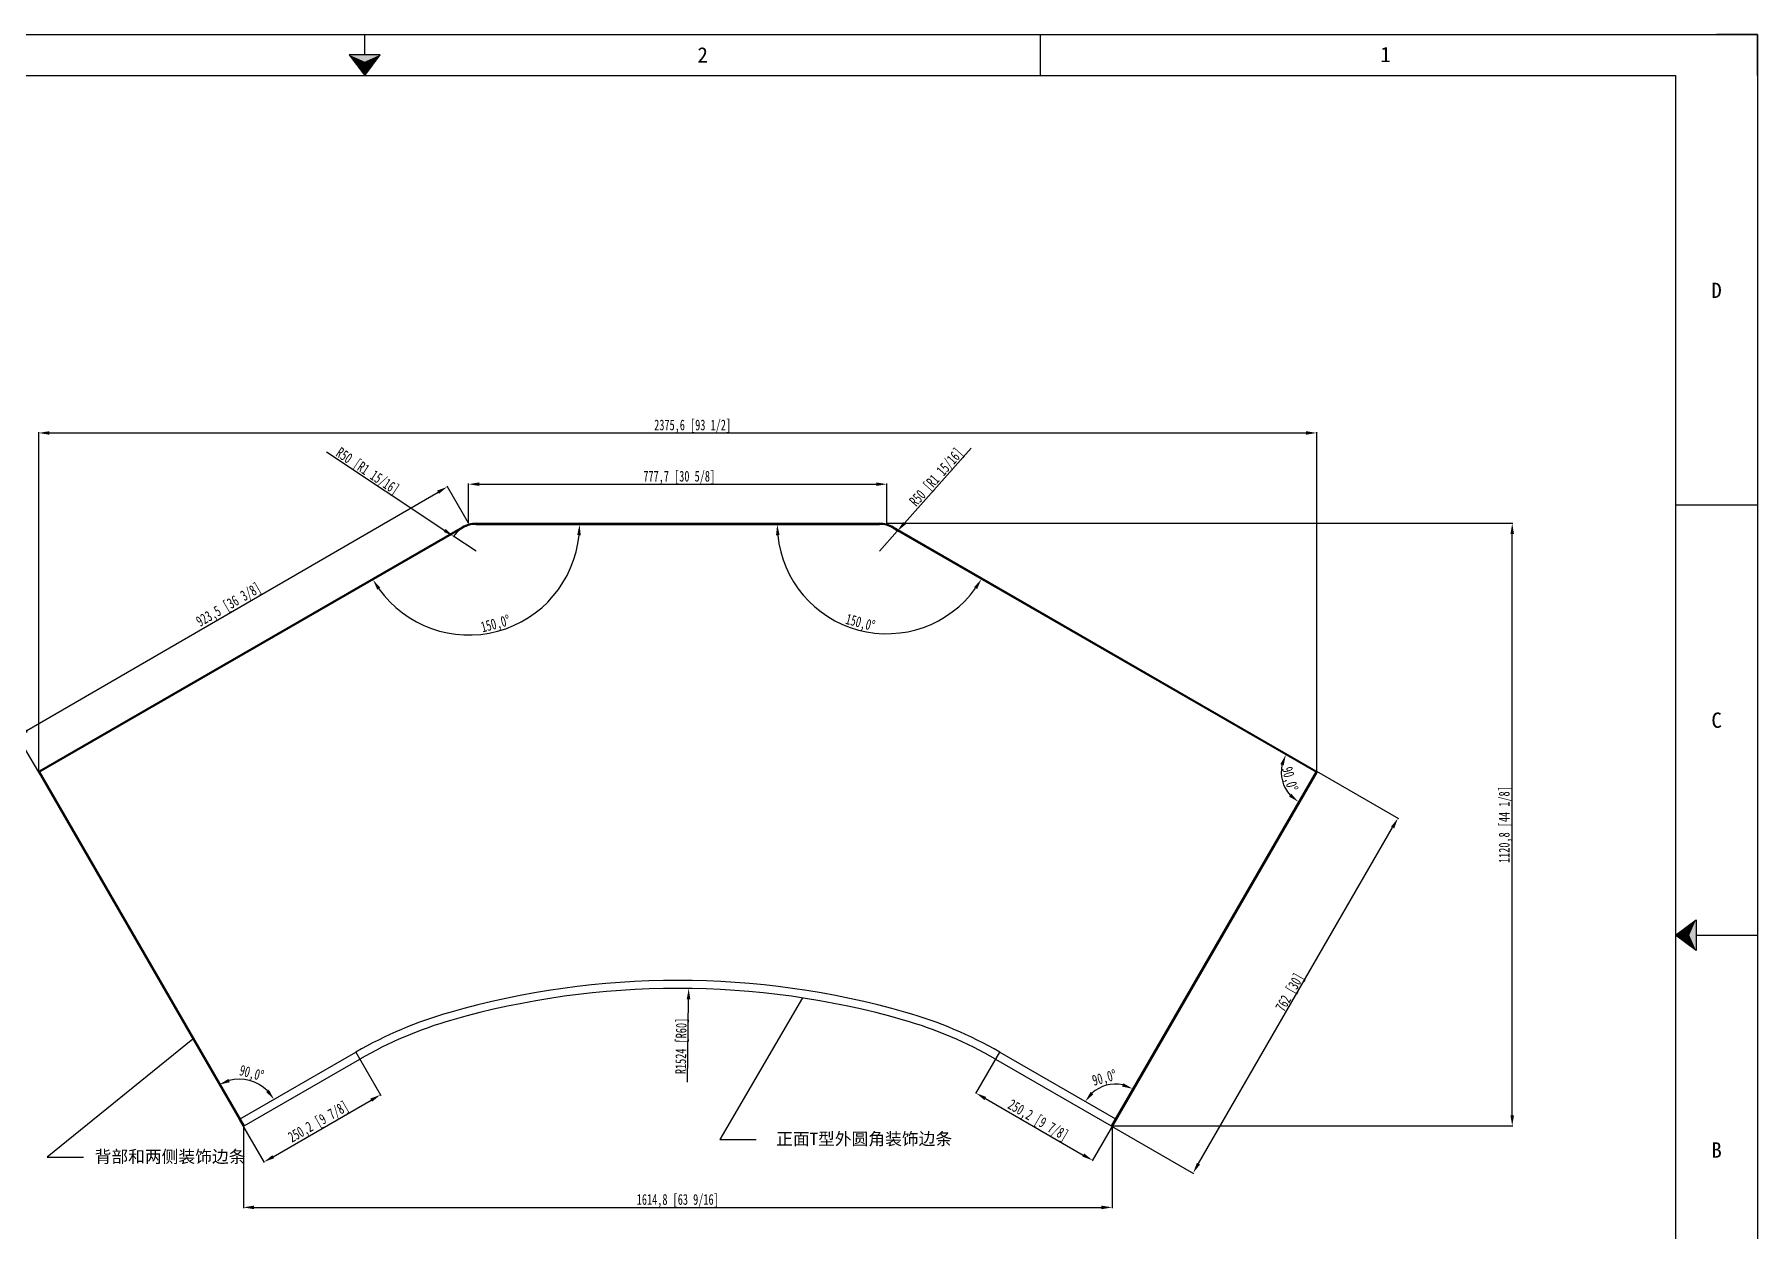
# Model space of a CAD drawing. Header units: inches. Extents: x 777 to 31414, y -57949 to 2393.
# Drawn here: x 26183 to 29386, y -38086 to -35861 of the extents above; entities that cross this region are included whole.
import ezdxf
from ezdxf.enums import TextEntityAlignment as Align

# ---------------------------------------------------------------- set-up
doc = ezdxf.new("R2010")
doc.units = ezdxf.units.IN
doc.header["$LTSCALE"] = 0.605
doc.header["$MEASUREMENT"] = 0
doc.header["$PDMODE"] = 3
doc.header["$PDSIZE"] = 0.25
doc.linetypes.add('DOT', pattern=[0.2, 0.1, -0.1])
doc.layers.get('0').update_dxf_attribs({"linetype": 'CONTINUOUS'})
doc.layers.get('Defpoints').update_dxf_attribs({"linetype": 'CONTINUOUS'})
for name, color, linetype in [('02-05848-001_DXF_TEXT', 7, 'CONTINUOUS'), ('02-05848-001DXF_CONTINUOUS_LINE', 7, 'CONTINUOUS'), ('print', 30, 'CONTINUOUS')]:
    doc.layers.add(name, color=color, linetype=linetype)
doc.layers.add('dim', color=2, linetype='CONTINUOUS', lineweight=9)
doc.styles.add('Dartop', font='')
doc.styles.add('hzHT', font='simhei.ttf')
doc.styles.get("Standard").update_dxf_attribs({"font": 'txt', "width": 0.7})
doc.styles.get('Dartop').set_extended_font_data('FangSong_GB2312')
doc.dimstyles.new('ISO-25', dxfattribs={"dimtxt": 20, "dimasz": 20, "dimexe": 1.25, "dimexo": 0.625, "dimtad": 1, "dimdec": 1, "dimtxsty": 'Standard', "dimcen": 2.5, "dimadec": 0, "dimazin": 0, "dimtfac": 1, "dimtdec": 1, "dimtmove": 0, "dimatfit": 3, "dimfxl": 0, "dimarcsym": 0})
doc.dimstyles.get("Standard").update_dxf_attribs({"dimtxt": 0.1, "dimasz": 0.125, "dimexe": 0.18, "dimexo": 0.0625, "dimgap": 0.09, "dimtad": 0, "dimtih": 1, "dimtoh": 1, "dimdec": 3, "dimzin": 4, "dimdsep": 46, "dimtxsty": 'Standard', "dimblk": '_FILLED', "dimblk1": '_FILLED', "dimblk2": '_FILLED', "dimcen": 0.09, "dimadec": 0, "dimazin": 0, "dimtol": 1, "dimtp": 0.008, "dimtm": 0.008, "dimtfac": 1, "dimtdec": 3, "dimtofl": 0, "dimtmove": 0, "dimatfit": 3, "dimldrblk": '_FILLED', "dimfxl": 0, "dimtolj": 1, "dimtzin": 4, "dimarcsym": 0})

# ---------------------------------------------------------------- blocks, each defined once
blk = doc.blocks.new('*U149')
at = {"color": 254, "linetype": 'Continuous', "extrusion": (0, 0, -1)}
for points in [[(-33.167, 11), (-33, 11), (-33.25, 11.188)], [(-33.167, 11), (-33.25, 11.188), (-33.25, 10.812)], [(-33.167, 11), (-33.25, 10.812), (-33, 11)]]:
    blk.add_solid(points, dxfattribs=at)
blk = doc.blocks.new('*U151')
at = {"color": 254, "linetype": 'Continuous'}
for points in [[(17, 21.667), (17.188, 21.75), (16.812, 21.75)], [(17, 21.667), (16.812, 21.75), (17, 21.5)], [(17, 21.667), (17, 21.5), (17.188, 21.75)]]:
    blk.add_solid(points, dxfattribs=at)
blk = doc.blocks.new('*D160')
at = {"layer": 'Defpoints', "color": 0}
for p in [(28566.4, -36602), (26190.9, -37232.1), (28566.4, -37232)]:
    blk.add_point(p, dxfattribs=at)
at = {"layer": 'dim', "color": 0, "lineweight": -2}
for p, q in [((26190.9, -37231.4), (26190.9, -36600.8)), ((26210.9, -36602), (28546.4, -36602)), ((28566.4, -37231.4), (28566.4, -36600.7))]:
    blk.add_line(p, q, dxfattribs=at)
at = {"layer": 'dim', "color": 0}
for points in [[(26210.9, -36598.7), (26210.9, -36605.3), (26190.9, -36602)], [(28546.4, -36598.7), (28546.4, -36605.3), (28566.4, -36602)]]:
    blk.add_solid(points, dxfattribs=at)
at = {"layer": 'dim', "color": 0, "insert": (27406.3, -36589.7), "char_height": 20, "attachment_point": 5, "rotation": 0.0004}
blk.add_mtext('2375,6 [93 1/2]', dxfattribs=at)
blk = doc.blocks.new('*D161')
at = {"layer": 'Defpoints', "color": 0}
for p in [(26950.4, -36702.1), (26989.8, -36770.1), (26191.1, -37233.6)]:
    blk.add_point(p, dxfattribs=at)
at = {"layer": 'dim', "color": 0, "lineweight": -2}
for p, q in [((26989.5, -36769.6), (26949.8, -36701.1)), ((26168.9, -37155.6), (26933.1, -36712.2)), ((26190.8, -37233), (26151, -37164.5))]:
    blk.add_line(p, q, dxfattribs=at)
at = {"layer": 'dim', "color": 0}
for points in [[(26931.4, -36709.3), (26934.8, -36715.1), (26950.4, -36702.1)], [(26167.3, -37152.7), (26170.6, -37158.5), (26151.6, -37165.6)]]:
    blk.add_solid(points, dxfattribs=at)
at = {"layer": 'dim', "color": 0, "insert": (26544.8, -36923.2), "char_height": 20, "attachment_point": 5, "rotation": 30.1245}
blk.add_mtext('923,5 [36 3/8]', dxfattribs=at)
blk = doc.blocks.new('*D152')
at = {"layer": 'Defpoints', "color": 0}
for p in [(27767.5, -36697.3), (26989.8, -36770.1), (27767.5, -36770.1)]:
    blk.add_point(p, dxfattribs=at)
at = {"layer": 'dim', "color": 0, "lineweight": -2}
for p, q in [((26989.8, -36769.5), (26989.8, -36696)), ((27009.8, -36697.3), (27747.5, -36697.3)), ((27767.5, -36769.5), (27767.5, -36696))]:
    blk.add_line(p, q, dxfattribs=at)
at = {"layer": 'dim', "color": 0}
for points in [[(27009.8, -36694), (27009.8, -36700.6), (26989.8, -36697.3)], [(27747.5, -36694), (27747.5, -36700.6), (27767.5, -36697.3)]]:
    blk.add_solid(points, dxfattribs=at)
at = {"layer": 'dim', "color": 0, "insert": (27381.4, -36685), "char_height": 20, "attachment_point": 5}
blk.add_mtext('777,7 [30 5/8]', dxfattribs=at)
blk = doc.blocks.new('*D153')
at = {"layer": 'Defpoints', "color": 0}
for p in [(26780, -37753.1), (26826.1, -37833), (26563.3, -37878.3)]:
    blk.add_point(p, dxfattribs=at)
at = {"layer": 'dim', "color": 0, "lineweight": -2}
for p, q in [((26780.3, -37753.7), (26826.7, -37834.1)), ((26626.7, -37948.1), (26808.8, -37843)), ((26563.6, -37878.8), (26610, -37959.2))]:
    blk.add_line(p, q, dxfattribs=at)
at = {"layer": 'dim', "color": 0}
for points in [[(26807.1, -37840.1), (26810.5, -37845.9), (26826.1, -37833)], [(26625.1, -37945.3), (26628.4, -37951), (26609.4, -37958.1)]]:
    blk.add_solid(points, dxfattribs=at)
at = {"layer": 'dim', "color": 0, "insert": (26711.6, -37884.9), "char_height": 20, "attachment_point": 5, "rotation": 30}
blk.add_mtext('250,2 [9 7/8]', dxfattribs=at)
blk = doc.blocks.new('*D154')
at = {"layer": 'Defpoints', "color": 0}
for p in [(27977.3, -37753.1), (28194.1, -37878.3), (28149.8, -37955)]:
    blk.add_point(p, dxfattribs=at)
at = {"layer": 'dim', "color": 0, "lineweight": -2}
for p, q in [((27977, -37753.7), (27932.4, -37830.9)), ((27950.4, -37839.9), (28132.4, -37945)), ((28193.7, -37878.8), (28149.1, -37956.1))]:
    blk.add_line(p, q, dxfattribs=at)
at = {"layer": 'dim', "color": 0}
for points in [[(27952, -37837), (27948.7, -37842.8), (27933.1, -37829.9)], [(28134.1, -37942.1), (28130.8, -37947.9), (28149.8, -37955)]]:
    blk.add_solid(points, dxfattribs=at)
at = {"layer": 'dim', "color": 0, "insert": (28047.6, -37881.8), "char_height": 20, "attachment_point": 5, "rotation": 330}
blk.add_mtext('250,2 [9 7/8]', dxfattribs=at)
blk = doc.blocks.new('_FILLED')
at = {"color": 0, "linetype": 'ByBlock'}
blk.add_solid([(0, 0), (-1, 0.16), (-1, -0.16)], dxfattribs=at)
blk = doc.blocks.new('*D155')
at = {"layer": 'Defpoints', "color": 0}
for p in [(28565.5, -37230.8), (28717.4, -37318.5), (28184.5, -37890.8)]:
    blk.add_point(p, dxfattribs=at)
at = {"layer": 'dim', "color": 0, "lineweight": -2}
for p, q in [((28566, -37231.1), (28718.5, -37319.2)), ((28346.5, -37961.1), (28707.4, -37335.9)), ((28185.1, -37891.1), (28337.6, -37979.1))]:
    blk.add_line(p, q, dxfattribs=at)
at = {"layer": 'dim', "color": 0}
for points in [[(28704.6, -37334.2), (28710.3, -37337.5), (28717.4, -37318.5)], [(28343.6, -37959.5), (28349.4, -37962.8), (28336.5, -37978.5)]]:
    blk.add_solid(points, dxfattribs=at)
at = {"layer": 'dim', "color": 0, "insert": (28517.8, -37643.2), "char_height": 20, "attachment_point": 5, "rotation": 60.0028}
blk.add_mtext('762 [30]', dxfattribs=at)
blk = doc.blocks.new('*D156')
at = {"layer": 'Defpoints', "color": 0}
for p in [(27767.5, -36770.1), (28929.7, -36770.1), (28186.1, -37891)]:
    blk.add_point(p, dxfattribs=at)
at = {"layer": 'dim', "color": 0, "lineweight": -2}
for p, q in [((27768.2, -36770.1), (28931, -36770.1)), ((28929.7, -37871), (28929.7, -36790.1)), ((28186.7, -37891), (28931, -37891))]:
    blk.add_line(p, q, dxfattribs=at)
at = {"layer": 'dim', "color": 0}
for points in [[(28926.4, -36790.1), (28933.1, -36790.1), (28929.7, -36770.1)], [(28926.4, -37871), (28933.1, -37871), (28929.7, -37891)]]:
    blk.add_solid(points, dxfattribs=at)
at = {"layer": 'dim', "color": 0, "insert": (28917.4, -37330.5), "char_height": 20, "attachment_point": 5, "rotation": 90}
blk.add_mtext('1120,8 [44 1/8]', dxfattribs=at)
blk = doc.blocks.new('*D162')
at = {"layer": 'Defpoints', "color": 0}
for p in [(26978.8, -36778.8), (27003.8, -36772.1), (27753.6, -36772.1), (26954.7, -36974.7), (26191.1, -37233.6)]:
    blk.add_point(p, dxfattribs=at)
at = {"layer": 'dim', "color": 0, "lineweight": -2}
blk.add_arc((26990.4, -36772.1), 205.7, 215.5726, 354.4274, dxfattribs=at)
at = {"layer": 'dim', "color": 0}
for points in [[(27191.8, -36791.9), (27198.4, -36792.3), (27196.1, -36772.1)], [(26820.2, -36893.6), (26825.9, -36890), (26812.2, -36875)]]:
    blk.add_solid(points, dxfattribs=at)
at = {"layer": 'dim', "color": 0, "insert": (27040.4, -36958.9), "char_height": 20, "attachment_point": 5, "rotation": 15}
blk.add_mtext('150,0°', dxfattribs=at)
blk = doc.blocks.new('*D163')
at = {"layer": 'Defpoints', "color": 0}
for p in [(27003.8, -36772.1), (27753.6, -36772.1), (27778.6, -36778.8), (27636.2, -36927.9), (28566.2, -37233.6)]:
    blk.add_point(p, dxfattribs=at)
at = {"layer": 'dim', "color": 0, "lineweight": -2}
blk.add_arc((27767, -36772.1), 203.4, 185.6364, 324.3633, dxfattribs=at)
at = {"layer": 'dim', "color": 0}
for points in [[(27561.3, -36792.3), (27567.9, -36791.9), (27563.6, -36772.1)], [(27929.5, -36888.8), (27935.1, -36892.4), (27943.1, -36873.8)]]:
    blk.add_solid(points, dxfattribs=at)
at = {"layer": 'dim', "color": 0, "insert": (27717.5, -36956.7), "char_height": 20, "attachment_point": 5, "rotation": 344.9999}
blk.add_mtext('150,0°', dxfattribs=at)
blk = doc.blocks.new('*D157')
at = {"layer": 'Defpoints', "color": 0}
for p in [(26571.3, -37891), (28186.1, -37891), (28186.1, -38042.4)]:
    blk.add_point(p, dxfattribs=at)
at = {"layer": 'dim', "color": 0, "lineweight": -2}
for p, q in [((26571.3, -37891.6), (26571.3, -38043.7)), ((28186.1, -37891.6), (28186.1, -38043.7)), ((26591.3, -38042.4), (28166.1, -38042.4))]:
    blk.add_line(p, q, dxfattribs=at)
at = {"layer": 'dim', "color": 0}
for points in [[(26591.3, -38039.1), (26591.3, -38045.8), (26571.3, -38042.4)], [(28166.1, -38039.1), (28166.1, -38045.8), (28186.1, -38042.4)]]:
    blk.add_solid(points, dxfattribs=at)
at = {"layer": 'dim', "color": 0, "insert": (27378.7, -38030.2), "char_height": 20, "attachment_point": 5}
blk.add_mtext('1614,8 [63 9/16]', dxfattribs=at)
blk = doc.blocks.new('*D164')
at = {"layer": 'Defpoints', "color": 0}
for p in [(26962.2, -36794.4), (27003.8, -36822.1)]:
    blk.add_point(p, dxfattribs=at)
at = {"layer": 'dim', "color": 0, "lineweight": -2}
for p, q in [((26726, -36637.2), (26945.5, -36783.3)), ((27003.8, -36822.1), (26962.2, -36794.4))]:
    blk.add_line(p, q, dxfattribs=at)
blk.add_arc((27003.8, -36822.1), 50, 120.7162, 147.7818, dxfattribs=at)
at = {"layer": 'dim', "color": 0}
blk.add_solid([(26947.3, -36780.6), (26943.7, -36786.1), (26962.2, -36794.4)], dxfattribs=at)
at = {"layer": 'dim', "color": 0, "insert": (26801.3, -36674.6), "char_height": 20, "attachment_point": 5, "rotation": 326.3494}
blk.add_mtext('R50 [R1 15/16]', dxfattribs=at)
blk = doc.blocks.new('*D165')
at = {"layer": 'Defpoints', "color": 0}
for p in [(27786.8, -36784.7), (27753.6, -36822.1)]:
    blk.add_point(p, dxfattribs=at)
at = {"layer": 'dim', "color": 0, "lineweight": -2}
for p, q in [((27924.2, -36630), (27800.1, -36769.8)), ((27753.6, -36822.1), (27786.8, -36784.7))]:
    blk.add_line(p, q, dxfattribs=at)
blk.add_arc((27753.6, -36822.1), 50, 46.9597, 59.2835, dxfattribs=at)
at = {"layer": 'dim', "color": 0}
blk.add_solid([(27797.6, -36767.6), (27802.6, -36772), (27786.8, -36784.7)], dxfattribs=at)
at = {"layer": 'dim', "color": 0, "insert": (27860.8, -36685.4), "char_height": 20, "attachment_point": 5, "rotation": 48.3921}
blk.add_mtext('R50 [R1 15/16]', dxfattribs=at)
blk = doc.blocks.new('*D158')
at = {"layer": 'Defpoints', "color": 0}
for p in [(26114.1, -37100.2), (26494.1, -37758.4), (26780.3, -37753.7), (26601, -37814.1), (26565.3, -37877.8)]:
    blk.add_point(p, dxfattribs=at)
at = {"layer": 'dim', "color": 0, "lineweight": -2}
blk.add_line((26494.4, -37758.9), (26526.9, -37815.2), dxfattribs=at)
blk.add_arc((26563.6, -37878.8), 74.7, 45.3813, 104.6187, dxfattribs=at)
at = {"layer": 'dim', "color": 0}
for points in [[(26546, -37809.6), (26543.5, -37803.4), (26526.2, -37814.1)], [(26618.7, -37823.6), (26613.4, -37827.7), (26628.3, -37841.4)]]:
    blk.add_solid(points, dxfattribs=at)
at = {"layer": 'dim', "color": 0, "insert": (26586.1, -37794.8), "char_height": 20, "attachment_point": 5, "rotation": 345}
blk.add_mtext('90,0°', dxfattribs=at)
blk = doc.blocks.new('*D159')
at = {"layer": 'Defpoints', "color": 0}
for p in [(28641.5, -37099.2), (27977, -37753.7), (28192, -37813.2), (28193.7, -37878.8), (28184.5, -37890.8)]:
    blk.add_point(p, dxfattribs=at)
at = {"layer": 'dim', "color": 0, "lineweight": -2}
blk.add_arc((28192, -37877.8), 64.6, 77.7994, 132.202, dxfattribs=at)
at = {"layer": 'dim', "color": 0}
for points in [[(28206.9, -37811.5), (28204.5, -37817.7), (28224.3, -37821.8)], [(28151.2, -37832), (28146, -37827.8), (28136, -37845.5)]]:
    blk.add_solid(points, dxfattribs=at)
at = {"layer": 'dim', "color": 0, "insert": (28172.1, -37803.5), "char_height": 20, "attachment_point": 5, "rotation": 15.0007}
blk.add_mtext('90,0°', dxfattribs=at)
blk = doc.blocks.new('*D166')
at = {"layer": 'Defpoints', "color": 0}
for p in [(27778.6, -36778.8), (28500.4, -37232.6), (28565.5, -37230.8), (28566.2, -37233.6), (28184.5, -37890.8)]:
    blk.add_point(p, dxfattribs=at)
at = {"layer": 'dim', "color": 0, "lineweight": -2}
blk.add_arc((28564.5, -37232.6), 64.2, 167.9319, 222.0678, dxfattribs=at)
at = {"layer": 'dim', "color": 0}
for points in [[(28498.7, -37218), (28504.9, -37220.4), (28509, -37200.5)], [(28519, -37273), (28514.8, -37278.2), (28532.4, -37288.2)]]:
    blk.add_solid(points, dxfattribs=at)
at = {"layer": 'dim', "color": 0, "insert": (28514.4, -37246), "char_height": 20, "attachment_point": 5, "rotation": 284.9999}
blk.add_mtext('90,0°', dxfattribs=at)
blk = doc.blocks.new('*D167')
at = {"layer": 'Defpoints', "color": 0}
for p in [(27399, -37635.2), (27378.7, -39159.1)]:
    blk.add_point(p, dxfattribs=at)
at = {"layer": 'dim', "color": 0, "lineweight": -2}
blk.add_line((27396.6, -37809.4), (27398.7, -37655.2), dxfattribs=at)
at = {"layer": 'dim', "color": 0}
blk.add_solid([(27395.4, -37655.2), (27402, -37655.3), (27399, -37635.2)], dxfattribs=at)
at = {"layer": 'dim', "color": 0, "insert": (27386.9, -37742.2), "char_height": 20, "attachment_point": 5, "rotation": 89.2371}
blk.add_mtext('R1524 [R60]', dxfattribs=at)

msp = doc.modelspace()

# ---------------------------------------------------------------- linework, layer by layer
at = {"color": 0, "linetype": 'DOT'}
for p, q in [((24548.32, -35860.79), (29309.55, -35860.79)), ((29385.7, -35936.93), (29385.7, -39135))]:
    msp.add_line(p, q, dxfattribs=at)
at = {"color": 0}
for p, q in [((26796.79, -35898.86), (26796.79, -35860.79)), ((28053.17, -35936.93), (28053.17, -35860.79)), ((29385.7, -35860.79), (29309.55, -35860.79)), ((29385.7, -35936.93), (29385.7, -35860.79)), ((24700.61, -35936.93), (29233.41, -35936.93)), ((29233.41, -35936.93), (29233.41, -39135)), ((29385.7, -36736.45), (29233.41, -36736.45)), ((29271.48, -37535.97), (29385.7, -37535.97))]:
    msp.add_line(p, q, dxfattribs=at)
for p, q in [((27003.76, -36770.11), (27753.59, -36770.11)), ((27003.77, -36772.11), (27753.59, -36772.11))]:
    msp.add_line(p, q)
for points in [[(26796.79, -35936.93), (26825.34, -35898.86), (26768.23, -35898.86), (26796.79, -35936.93)], [(29233.41, -37535.97), (29271.48, -37507.41), (29271.48, -37564.52), (29233.41, -37535.97)]]:
    msp.add_lwpolyline(points, close=True, dxfattribs=at)
for centre, radius, start, end in [((27003.76, -36822.11), 52, 90, 120), ((27003.77, -36822.11), 50, 90, 120), ((27753.59, -36822.11), 52, 60, 90), ((27753.59, -36822.11), 50, 59.99972, 90)]:
    msp.add_arc(centre, radius, start, end)
at = {"layer": '02-05848-001DXF_CONTINUOUS_LINE', "color": 7, "linetype": 'Continuous'}
for p, q in [((26978.77, -36778.81), (26191.08, -37233.59)), ((26977.76, -36777.08), (26191.82, -37230.84)), ((28566.24, -37233.57), (27778.59, -36778.81)), ((28565.51, -37230.83), (27779.59, -36777.08)), ((26190.08, -37231.85), (26570.08, -37890.03)), ((26191.08, -37233.59), (26570.08, -37890.03)), ((26191.82, -37230.84), (26572.82, -37890.76)), ((28565.53, -37230.84), (28184.54, -37890.75)), ((28567.27, -37231.85), (28187.27, -37890.02)), ((28566.27, -37233.59), (28187.27, -37890.02)), ((26565.34, -37877.8), (26780.31, -37753.69)), ((27977.04, -37753.68), (28192.02, -37877.79)), ((26572.81, -37890.76), (26787.79, -37766.64)), ((27969.56, -37766.64), (28184.54, -37890.75))]:
    msp.add_line(p, q, dxfattribs=at)
for centre, radius, start, end in [((26192.82, -37232.58), 2.01, 120, 210), ((28564.5, -37232.56), 2, 330, 59.85714), ((27378.68, -39159.08), 1538.96, 74.01169, 105.98831), ((27378.68, -39159.08), 1524, 74.01169, 105.98831), ((27168.79, -38426.55), 776.96, 105.98831, 120), ((27168.79, -38426.55), 762, 105.98831, 120), ((27588.56, -38426.55), 762, 60, 74.01169), ((27588.56, -38426.55), 776.96, 60, 74.01169), ((26571.81, -37889.03), 2, 210, 300), ((28185.54, -37889.02), 2, 240.00144, 330)]:
    msp.add_arc(centre, radius, start, end, dxfattribs=at)
at = {"layer": 'print'}
msp.add_lwpolyline([(24548.32, -35860.79), (29385.7, -35860.79), (29385.7, -39211.15), (24548.32, -39211.15)], close=True, dxfattribs=at)

# ---------------------------------------------------------------- block references
at = {"color": 0, "linetype": 'Continuous', "xscale": 152.2888407109637, "yscale": 152.2888407109637, "zscale": 152.2888407109637}
for name in ['*U151', '*U149']:
    msp.add_blockref(name, (24207.88, -39211.15), dxfattribs=at)

# ---------------------------------------------------------------- texts
at = {"color": 0, "style": 'Dartop'}
for s, p in [('2', (27424.98, -35898.86)), ('1', (28694.38, -35897.96)), ('D', (29309.55, -36336.69)), ('C', (29309.55, -37136.21)), ('B', (29309.55, -37935.73))]:
    msp.add_text(s, height=28.55, dxfattribs=at).set_placement(p, align=Align.MIDDLE_CENTER)
at = {"layer": 'dim', "color": 0, "style": 'hzHT'}
for s, height, p in [('正面T型外圆角装饰边条', 22.8433, (27725.15, -37914.86)), ('背部和两侧装饰边条', 22.843, (26435.01, -37947.92))]:
    msp.add_text(s, height=height, dxfattribs=at).set_placement(p, align=Align.MIDDLE_CENTER)

# ---------------------------------------------------------------- dimensions: what is measured, and where the dimension line sits
at = {"layer": 'dim'}
for base, p1, p2, angle, picture, middle in [((28566.4297, -36601.9988), (26190.8837, -37232.0631), (28566.4344, -37232.0455), 0.00042, '*D160', (27406.3377, -36602.0073)), ((27767.53, -36697.3), (26989.83, -36770.11), (27767.53, -36770.11), 360, '*D152', (27381.44, -36697.3))]:
    dim = msp.add_linear_dim(base=base, p1=p1, p2=p2, angle=angle, dimstyle='ISO-25', dxfattribs=at)
    dim.commit()
    dim.dimension.update_dxf_attribs({"geometry": picture, "text_midpoint": middle, "dimtype": 161})
for center, mpoint, picture, middle in [((27003.77, -36822.11), (26962.15, -36794.41), '*D164', (26795.44, -36683.43)), ((27378.68, -39159.08), (27398.97, -37635.21), '*D167', (27397.54, -37742.33))]:
    dim = msp.add_radius_dim(center=center, mpoint=mpoint, dimstyle='ISO-25', override={"dimadec": 1}, dxfattribs=at)
    dim.commit()
    dim.dimension.update_dxf_attribs({"geometry": picture, "text_midpoint": middle, "dimtype": 164})
dim = msp.add_radius_dim(center=(27753.59, -36822.11), mpoint=(27786.79, -36784.73), dimstyle='ISO-25', override={"dimadec": 1}, dxfattribs=at)
dim.commit()
dim.dimension.update_dxf_attribs({"geometry": '*D165', "text_midpoint": (27860.83, -36685.36)})
for p1, p2, distance, picture, middle in [((26191.08, -37233.59), (26989.83, -36770.11), 78.59, '*D161', (26544.85, -36923.25)), ((28184.54, -37890.75), (28565.51, -37230.83), -175.43, '*D155', (28517.76, -37643.19)), ((26563.29, -37878.26), (26780, -37753.14), -92.24, '*D153', (26711.62, -37884.94)), ((27977.35, -37753.14), (28194.06, -37878.26), -88.59, '*D154', (28047.55, -37881.78))]:
    dim = msp.add_aligned_dim(p1=p1, p2=p2, distance=distance, dimstyle='ISO-25', dxfattribs=at)
    dim.commit()
    dim.dimension.update_dxf_attribs({"geometry": picture, "text_midpoint": middle})
for base, line1, line2, picture, middle in [((26954.65, -36974.7), ((27003.77, -36772.11), (27753.59, -36772.11)), ((26978.77, -36778.81), (26191.08, -37233.59)), '*D162', (27040.44, -36958.95)), ((27636.25, -36927.92), ((28566.24, -37233.57), (27778.59, -36778.81)), ((27003.77, -36772.11), (27753.59, -36772.11)), '*D163', (27717.53, -36956.7)), ((28500.37, -37232.58), ((28566.24, -37233.57), (27778.59, -36778.81)), ((28565.53, -37230.84), (28184.54, -37890.75)), '*D166', (28514.43, -37246.01)), ((26600.96, -37814.09), ((26114.08, -37100.21), (26494.08, -37758.39)), ((26565.34, -37877.8), (26780.31, -37753.69)), '*D158', (26586.12, -37794.75)), ((28192.01, -37813.15), ((28641.53, -37099.21), (28184.53, -37890.75)), ((27977.04, -37753.68), (28193.75, -37878.79)), '*D159', (28172.1, -37803.48))]:
    dim = msp.add_angular_dim_2l(base=base, line1=line1, line2=line2, dimstyle='ISO-25', override={"dimadec": 1}, dxfattribs=at)
    dim.commit()
    dim.dimension.update_dxf_attribs({"geometry": picture, "text_midpoint": middle})
dim = msp.add_linear_dim(base=(28929.73, -36770.11), p1=(28186.06, -37890.95), p2=(27767.53, -36770.11), angle=90, dimstyle='ISO-25', dxfattribs=at)
dim.commit()
dim.dimension.update_dxf_attribs({"geometry": '*D156', "text_midpoint": (28917.44, -37330.53)})
dim = msp.add_linear_dim(base=(28186.06, -38042.45), p1=(26571.3, -37890.96), p2=(28186.06, -37890.95), dimstyle='ISO-25', override={"dimadec": 1}, dxfattribs=at)
dim.commit()
dim.dimension.update_dxf_attribs({"geometry": '*D157', "text_midpoint": (27378.68, -38042.45), "dimtype": 160})

# ---------------------------------------------------------------- leaders
at = {"layer": '02-05848-001_DXF_TEXT', "color": 2, "linetype": 'Continuous'}
for points in [[(27610.72, -37652.85), (27456.9, -37915.91), (27524.39, -37915.91)], [(26477.47, -37729.63), (26206.53, -37948.97), (26274.03, -37948.97)]]:
    msp.add_leader(points, dimstyle='Standard', override={"dimtad": 0}, dxfattribs=at)

doc.saveas('drawing.dxf')
